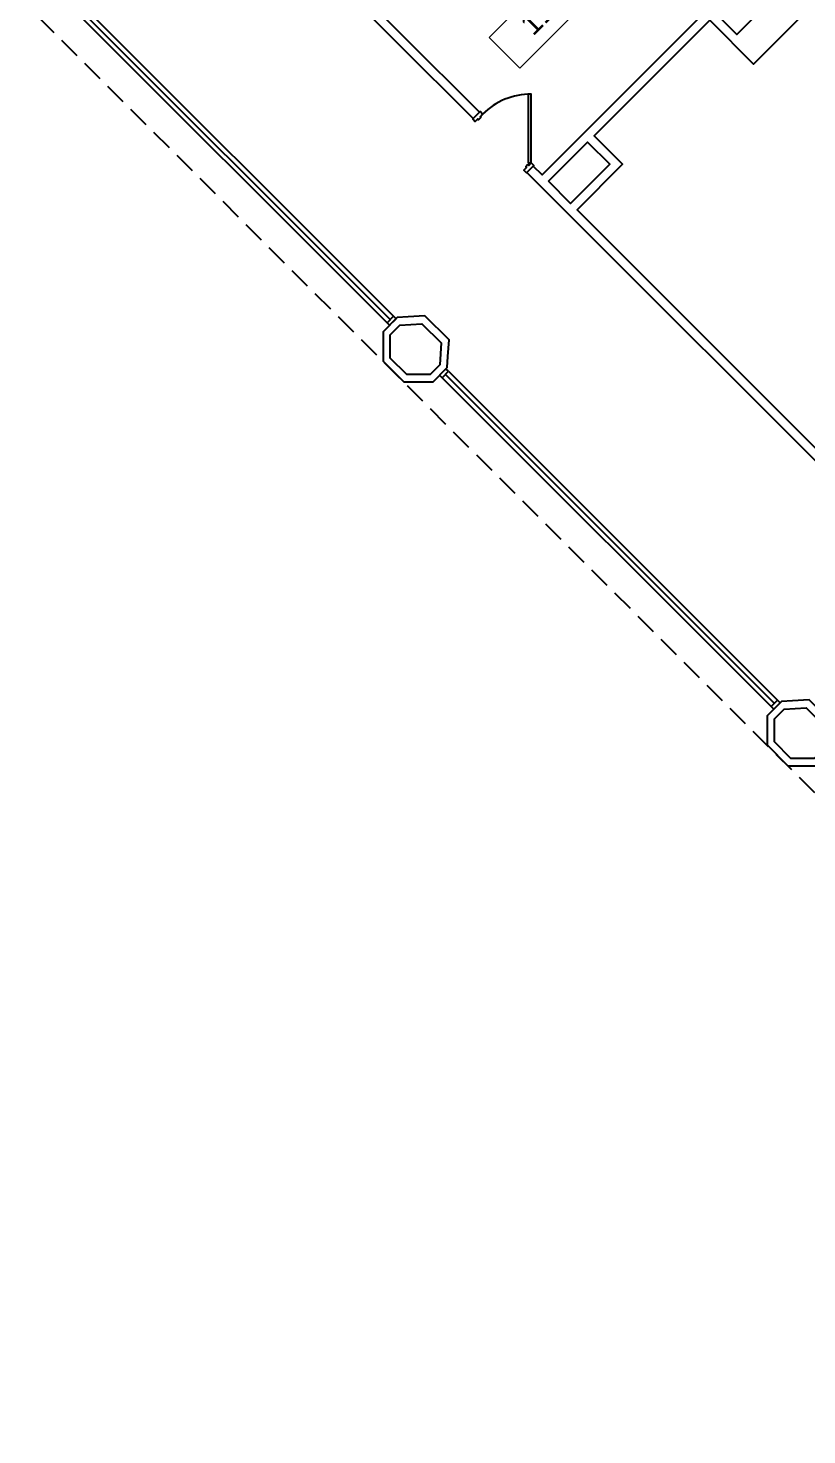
# Model space of a CAD drawing. Header units: inches. Extents: x -59 to 5745, y -269 to 4477.
# Drawn here: x 623 to 1053, y 432 to 1209 of the extents above; entities that cross this region are included whole.
import ezdxf

# ---------------------------------------------------------------- set-up
doc = ezdxf.new("R2010")
doc.units = ezdxf.units.IN
doc.header["$LTSCALE"] = 96
doc.header["$MEASUREMENT"] = 0
doc.linetypes.add('DASHED4', pattern=[0.1875, 0.125, -0.0625])
doc.layers.add('A-AREA-IDEN', color=2, linetype='CONTINUOUS', lineweight=9)
for name, color, linetype in [('A-DOOR', 2, 'CONTINUOUS'), ('A-GLAZ', 2, 'CONTINUOUS'), ('A-GLAZ-SILL', 1, 'CONTINUOUS'), ('A-WALL-ABOVE', 8, 'DASHED4'), ('A-WALL-FULL', 6, 'CONTINUOUS')]:
    doc.layers.add(name, color=color, linetype=linetype)
doc.styles.add('Arial_2', font='arial.ttf', dxfattribs={"height": 11.802395})

# ---------------------------------------------------------------- blocks, each defined once
blk = doc.blocks.new('Room Tag - Room Tag-10342-LEVEL 01 OVERALL FLOOR PLAN CATH _1')
at = {"layer": 'A-AREA-IDEN'}
for p, q in [((-0.375, -0.0625), (-0.375, -0.3125)), ((-0.375, -0.0625), (0.375, -0.0625)), ((0.375, -0.0625), (0.375, -0.3125)), ((-0.375, -0.3125), (0.375, -0.3125))]:
    blk.add_line(p, q, dxfattribs=at)

msp = doc.modelspace()

# ---------------------------------------------------------------- linework, layer by layer
at = {"layer": 'A-DOOR'}
msp.add_lwpolyline([(898.86, 1134.28), (900.61, 1134.28), (900.61, 1172.28), (898.86, 1172.28)], close=True, dxfattribs=at)
for points in [[(868.43, 1158.68), (868.26, 1158.5), (869.67, 1157.09), (871.09, 1158.5), (871.53, 1158.06), (872.76, 1159.3), (872.32, 1159.74), (873.74, 1161.15), (872.32, 1162.57), (871.97, 1162.21)], [(901.67, 1132.51), (902.02, 1132.87), (900.61, 1134.28), (899.19, 1132.87), (898.75, 1133.31), (897.51, 1132.07), (897.96, 1131.63), (896.54, 1130.22), (897.96, 1128.8), (898.13, 1128.98)]]:
    msp.add_lwpolyline(points, dxfattribs=at)
msp.add_arc((900.61, 1134.28), 38, 90, 135, dxfattribs=at)
at = {"layer": 'A-GLAZ'}
for points in [[(640.8, 1229.68), (822.75, 1047.73)], [(853.15, 1017.32), (1034.87, 835.6)]]:
    msp.add_lwpolyline(points, dxfattribs=at)
at = {"layer": 'A-GLAZ-SILL'}
for p, q in [((642.57, 1231.44), (824.51, 1049.5)), ((639.03, 1227.91), (820.98, 1045.96)), ((854.92, 1019.09), (1036.64, 837.37)), ((851.38, 1015.56), (1033.11, 833.83))]:
    msp.add_line(p, q, dxfattribs=at)
at = {"layer": 'A-WALL-ABOVE'}
msp.add_line((310.24, 1533.04), (1530.32, 312.96), dxfattribs=at)
at = {"layer": 'A-WALL-FULL'}
for p, q in [((824.51, 1049.5), (820.98, 1045.96)), ((825.93, 1048.08), (824.51, 1049.5)), ((820.98, 1045.96), (822.39, 1044.55)), ((822.39, 1044.55), (825.93, 1048.08)), ((1036.64, 837.37), (1033.11, 833.83)), ((1033.11, 833.83), (1034.52, 832.42)), ((1034.52, 832.42), (1038.06, 835.96)), ((1038.06, 835.96), (1036.64, 837.37))]:
    msp.add_line(p, q, dxfattribs=at)
at = {"layer": 'A-WALL-FULL', "extrusion": (0, 0, -1)}
for p, q in [((853.5, 1020.51), (849.97, 1016.97)), ((851.38, 1015.56), (854.92, 1019.09)), ((854.92, 1019.09), (853.5, 1020.51)), ((849.97, 1016.97), (851.38, 1015.56))]:
    msp.add_line(p, q, dxfattribs=at)
at = {"layer": 'A-WALL-FULL'}
for points in [[(1043.45, 1234.41), (1014.15, 1205.11), (932.7, 1286.56)], [(1097.28, 936.9), (925.85, 1108.33), (951, 1133.48), (935.27, 1149.22), (999.13, 1213.07), (1023.34, 1188.85), (1092.8, 1258.31)], [(784.17, 1242.94), (868.43, 1158.68), (871.97, 1162.21), (787.7, 1246.48)], [(995.59, 1216.61), (906.58, 1127.6), (901.67, 1132.51), (898.13, 1128.98), (1093.75, 933.37)]]:
    msp.add_lwpolyline(points, dxfattribs=at)
for points in [[(910.12, 1124.06), (931.74, 1145.68), (943.93, 1133.48), (922.31, 1111.87)], [(846.35, 1013.36), (854.18, 1021.19), (854.58, 1027.24), (855.18, 1036.46), (841.87, 1049.77), (832.66, 1049.16), (826.6, 1048.77), (818.77, 1040.94), (818.77, 1024.78), (830.19, 1013.36)], [(822.77, 1026.44), (822.77, 1039.28), (828.1, 1044.61), (840.23, 1045.4), (850.81, 1034.81), (850.02, 1022.69), (844.69, 1017.36), (831.85, 1017.36)], [(1058.48, 801.23), (1066.31, 809.06), (1066.71, 815.11), (1067.31, 824.33), (1054, 837.63), (1044.79, 837.03), (1038.74, 836.64), (1030.9, 828.8), (1030.9, 812.65), (1042.33, 801.23)], [(1034.9, 814.31), (1034.9, 827.15), (1040.23, 832.48), (1052.36, 833.27), (1062.95, 822.68), (1062.15, 810.56), (1056.82, 805.23), (1043.98, 805.23)]]:
    msp.add_lwpolyline(points, close=True, dxfattribs=at)

# ---------------------------------------------------------------- block references
at = {"layer": 'A-AREA-IDEN', "xscale": 95.99999999999996, "yscale": 95.99999999999996, "zscale": 95.99999999999996, "rotation": 44.99999999999987}
msp.add_blockref('Room Tag - Room Tag-10342-LEVEL 01 OVERALL FLOOR PLAN CATH _1', (898.51, 1233.31), dxfattribs=at)

# ---------------------------------------------------------------- texts
at = {"layer": 'A-AREA-IDEN', "insert": (906.23, 1225.21), "char_height": 11.802, "width": 43.776, "attachment_point": 2, "rotation": 45, "line_spacing_factor": 0.938532, "style": 'Arial_2'}
msp.add_mtext('1179', dxfattribs=at)

doc.saveas('drawing.dxf')
